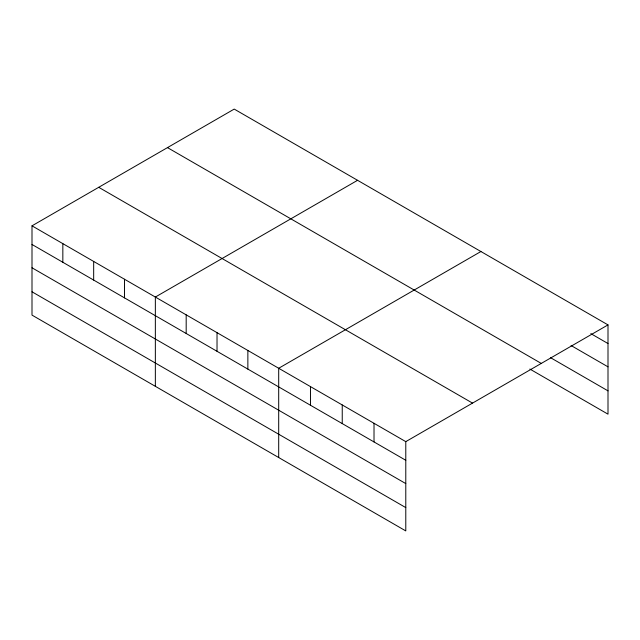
<?xml version="1.0" encoding="UTF-8"?>
<svg xmlns="http://www.w3.org/2000/svg" width="640" height="640" viewBox="0 0 640 640"><rect width="100%" height="100%" fill="white"/><g stroke="black" fill="none" stroke-linecap="round" stroke-linejoin="round"><path stroke-width="0.96" d="M405.784 483.592L405.784 441.64L32 225.832L32 315.104L405.784 530.912L405.784 483.592L32 267.784M529.856 369.048L608 414.168L608 324.896L234.216 109.088L32 225.832M357.56 180.304L155.352 297.048L155.352 386.32M480.912 251.52L278.696 368.264L278.696 457.536M405.784 441.64L608 324.896M590.824 333.616L608 343.536M571.072 345.52L608 366.84M550.464 357.64L608 390.856M167.48 147.616L541.272 363.416M98.728 187.312L472.52 403.112M32 244.472L405.784 460.28M32 291.8L405.784 507.6M374.016 423.296L374.016 441.936M342.24 404.952L342.24 423.592M310.472 386.608L310.472 405.248M247.864 350.464L247.864 369.104M217.024 332.656L217.024 351.296M186.184 314.856L186.184 333.496M124.512 279.248L124.512 297.888M93.672 261.44L93.672 280.08M62.84 243.64L62.84 262.28"/></g></svg>
